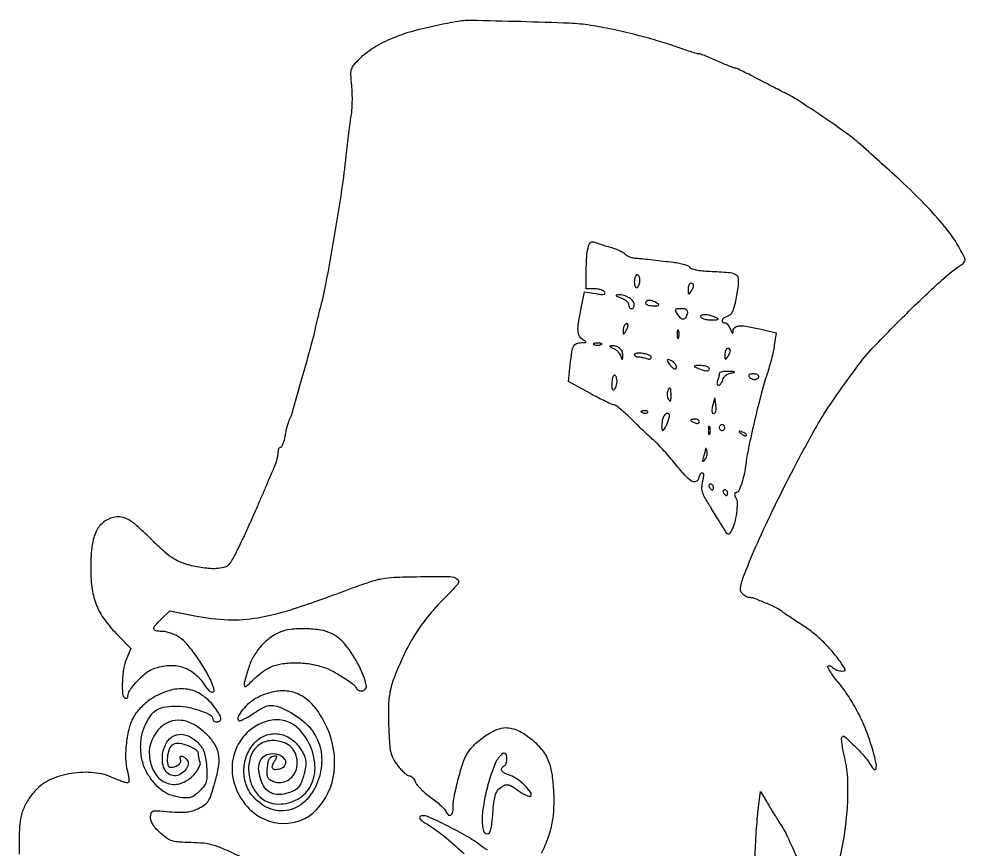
# Model space of a CAD drawing. Extents: x 0 to 820, y 0 to 850.
# Drawn here: x 61.5 to 395.9, y 547.1 to 840.4 of the extents above; entities that cross this region are included whole.
import ezdxf

# ---------------------------------------------------------------- set-up
doc = ezdxf.new("R2010")
doc.units = 0

msp = doc.modelspace()

# ---------------------------------------------------------------- linework, layer by layer
for points in [[(350.917749, 540.655449, 0.032767), (353.659465, 554.808215, 0.032814), (354.523458, 569.133897, 0.058985), (353.078397, 580.803977, -0.014205), (352.628924, 582.885949, -0.02044), (352.359603, 584.751908, -0.016824), (352.255007, 586.26922, -0.208072), (352.462272, 586.795606, -0.404526), (353.422185, 586.811536, -0.008427), (357.179835, 583.174673, -0.017041), (360.71716, 579.383693, -0.052004), (362.738836, 576.50833, 0.099531), (363.838698, 575.221706, 0.579617), (364.486809, 575.484716, 0.085992), (364.403064, 577.755275, 0.017872), (363.4346, 581.642515, 0.021508), (361.177306, 588.388156, 0.024392), (358.429257, 594.630429, 0.025552), (355.223057, 600.301385, 0.029537), (351.593175, 605.33551, -0.010478), (349.813166, 607.615731, -0.01703), (348.410222, 609.63245, -0.011063), (347.376735, 611.311989, -0.3411), (347.43551, 611.768844, -0.189468), (347.753512, 611.907398, -0.088732), (348.205327, 611.843452, -0.068548), (348.719735, 611.592117, -0.048547), (349.216667, 611.183333, 0.064853), (349.805808, 610.72998, 0.039122), (350.601149, 610.347604, 0.038579), (351.466087, 610.086834, 0.053978), (352.268094, 610, 0.05085), (353.276102, 610.10278, 0.385986), (353.534508, 610.45657, 0.122376), (353.283778, 611.144643, 0.006449), (351.940289, 613.083856, 0.021475), (348.816934, 617.093992, 0.025531), (345.526848, 620.585436, 0.026044), (341.958034, 623.665086, 0.02415), (338, 626.440802, -0.003447), (335.803121, 627.849529, -0.004103), (333.750698, 629.209795, -0.003564), (332.03824, 630.382933, -0.026405), (331.257694, 630.989414, 0.06647), (329.376969, 632.223247, 0.010951), (325.413139, 634.02182, 0.009567), (321.362911, 635.662738, 0.091705), (319.539539, 636, -0.088741), (318.956413, 636.104316, -0.043241), (318.270174, 636.427772, -0.041072), (317.594422, 636.89905, -0.046781), (317.036313, 637.456245, -0.142617), (316.571652, 638.527094, -0.075923), (316.608759, 639.983281, -0.040671), (317.179718, 642.144095, -0.009173), (318.512279, 645.706245, -0.012576), (323.218854, 656.792931, -0.007713), (329.292298, 669.625589, -0.007178), (336.355434, 683.467737, -0.006394), (344.083959, 697.649481, -0.016895), (345.956388, 700.734262, -0.005531), (348.917346, 705.1528, -0.004797), (352.724475, 710.587864, -0.002842), (357.363639, 717, -0.032241), (363.852236, 724.759009, -0.008355), (375.286444, 736.37214, -0.008115), (387.048678, 747.556569, -0.036388), (394.485433, 753.463515, 0.04896), (395.614352, 754.407366, 0.215739), (395.905891, 755.201996, 0.101336), (395.593895, 756.306473, 0.007099), (394.06707, 759.158737, 0.04207), (389.437463, 766.076535, 0.02238), (382.649144, 773.837914, 0.01577), (372.804423, 783.497114, 0.005592), (358.139492, 796.704872, 0.026391), (353.918271, 800.043748, 0.004747), (345.682883, 805.762296, 0.004527), (337.343669, 811.326578, 0.029999), (333, 813.809957, -0.004025), (331.585817, 814.523764, -0.000771), (329.03125, 815.844072, -0.000821), (326.05471, 817.394504, -0.000756), (323, 818.997928, 0.003922), (320.067143, 820.513785, 0.005764), (317.46399, 821.795962, 0.002899), (315.243124, 822.842433, 0.101178), (314.685923, 822.974589, -0.083638), (314.149679, 823.082226, -0.004347), (312.505473, 823.72691, -0.006787), (310.559276, 824.540453, -0.004871), (308.406288, 825.5, 0.007188), (306.22403, 826.460495, 0.009216), (304.187755, 827.278098, 0.007413), (302.467568, 827.903205, 0.074878), (301.720365, 828.04246, -0.062934), (300.933133, 828.169891, -0.004467), (298.802232, 828.817671, -0.006243), (296.270123, 829.647066, -0.004668), (293.5, 830.621851, 0.016463), (287.10944, 832.702599, 0.009288), (279.237497, 834.824323, 0.00915), (271.013268, 836.718762, 0.012313), (263.5, 838.112932, 0.029845), (256.137038, 838.84556, 0.00316), (238.889296, 839.418084, 0.002319), (221.230136, 839.810601, 0.049033), (216, 839.389174, 0.014065), (203.603832, 836.792099, 0.032843), (194.553429, 833.989414, 0.043061), (187.632203, 830.628654, 0.054533), (181.962717, 826.344876, 0.021522), (179.808231, 824.130695, 0.107961), (178.963492, 822.63321, 0.08726), (178.730947, 820.77415, 0.011421), (179.020662, 816.783894, -0.016513), (179.190004, 814.069054, -0.012172), (179.204852, 811.056607, -0.01233), (179.079096, 808.20501, -0.026748), (178.811841, 806.029129, 0.009841), (178.439258, 803.660429, 0.002952), (177.964321, 800.039807, 0.002958), (177.479239, 795.969302, 0.003203), (177.055755, 792, -0.012621), (175.542967, 779.972595, -0.004635), (172.821051, 763.066406, -0.004171), (169.87005, 746.591713, -0.021124), (167.762114, 737.5, 0.003508), (167.313953, 735.835783, 0.00337), (166.883019, 734.143127, 0.003336), (166.523098, 732.645685, 0.012184), (166.324416, 731.689369, -0.022018), (165.267537, 727.061178, -0.001588), (161.7411, 714.403619, -0.000757), (157.950992, 701.042401, -0.056391), (157.094231, 698.961545, 0.047575), (156.721485, 698.099611, 0.012102), (156.287055, 696.63787, 0.012227), (155.870347, 694.93675, 0.012103), (155.53574, 693.211545, -0.01978), (155.196955, 691.597727, -0.03038), (154.765288, 690.237141, -0.030632), (154.307652, 689.237197, -0.276851), (153.912102, 689, 0.202895), (153.563527, 688.852479, 0.084127), (153.26793, 688.422466, 0.064272), (153.067021, 687.78653, 0.044438), (153, 687.033927, -0.048892), (152.904038, 686.054908, -0.017262), (152.582382, 684.680734, -0.016945), (152.122553, 683.185444, -0.019086), (151.578322, 681.783927, 0.00072), (150.782881, 679.939256, 0.000147), (149.381595, 676.674029, 0.000155), (147.755184, 672.877896, 0.000145), (146.096501, 669, -0.003676), (144.302922, 664.887294, -0.00275), (142.268482, 660.38125, -0.00278), (140.30538, 656.158374, -0.006346), (138.766425, 653, -0.00924), (136.610893, 648.905476, -0.083791), (135.360367, 647.327841, -0.131476), (133.874837, 646.569683, -0.034617), (131.208607, 646.190565, -0.035103), (129.165569, 646.18676, -0.016242), (126.521894, 646.454135, -0.015997), (123.750389, 646.916389, -0.021416), (121.275128, 647.522348, -0.032914), (118.045453, 648.696566, -0.04636), (115.368571, 650.183975, -0.035279), (112.526634, 652.437145, -0.01113), (108.607929, 656.185174, 0.011713), (103.587226, 660.975995, 0.051532), (100.297013, 663.403142, 0.091111), (97.605046, 664.388478, 0.102851), (94.857322, 664.290013, 0.115808), (91.130826, 662.390561, 0.115246), (88.630948, 659.028314, 0.076859), (87.244884, 653.742288, 0.02695), (86.858173, 645.878353, 0.034655), (87.382877, 638.804018, 0.061907), (88.919375, 633.186182, 0.06149), (91.792973, 628.090308, 0.033728), (96.436196, 622.619042), (100.996339, 617.927), (99.498169, 614.341376, 0.059175), (98.492329, 610.811157, 0.030855), (98.045525, 606.250901, 0.024846), (98.103875, 601.993931, 0.243084), (99, 600.5, 0.098909), (99.381313, 600.358039, 0.176069), (99.70625, 600.42031, 0.16938), (99.923826, 600.68004, 0.090682), (100, 601.096592, -0.153097), (100.649721, 603.168782, -0.031893), (103.049633, 606.189086, -0.034238), (105.96732, 609.002165, -0.075874), (108.599703, 610.606105, -0.072784), (113.784701, 611.932635, -0.09102), (118.728798, 611.554247, -0.095132), (123.051942, 609.478612, -0.087442), (126.449204, 605.897393, 0.03052), (128.439844, 603.254921, 0.209621), (129.870601, 602.562213, 0.488286), (130.48716, 603.294272, 0.050872), (129.691987, 605.775302, 0.030181), (127.327615, 610.405132, 0.021194), (124.144919, 615.317635, 0.020539), (120.845157, 619.583987, 0.072762), (118.264024, 621.875929, 0.036277), (116.804301, 622.689247, 0.027058), (115.093247, 623.376054, 0.02761), (113.400935, 623.84879, 0.054352), (112.014024, 624, -0.041336), (109.774467, 624.185464, -0.361318), (109.169579, 624.886219, -0.192403), (109.615844, 626.066455, -0.01629), (111.93127, 628.434153), (114.86254, 631.242488), (123.664718, 629.495849, 0.03947), (135.337013, 628.124051, 0.052607), (145.98206, 628.838612, 0.036987), (158.786103, 632.054637, 0.010023), (178.5, 639.029662, -0.008452), (185.453676, 641.514563, -0.036285), (189.708686, 642.61813, -0.03473), (194.163199, 643.118213, -0.007307), (202, 643.335755, -0.004687), (213.784547, 643.380117, -0.160744), (216.390895, 642.503738, -0.434374), (216.581851, 640.744094, -0.020036), (212.0003, 635.841283, 0.021396), (207.289594, 630.772707, 0.024224), (203.232005, 625.518526, 0.024372), (199.722496, 619.926028, 0.022194), (196.653712, 613.844211, 0.015578), (193.982914, 607.379413, 0.042542), (192.637974, 602.62333, 0.042019), (192.108656, 597.675121, 0.014896), (192.16005, 590.548412, 0.006588), (192.466102, 584.454004, 0.040071), (192.917164, 581.331252, 0.067119), (193.76276, 579.068188, 0.040016), (195.320743, 576.64613, 0.022148), (196.486795, 575.250148, 0.027827), (197.690733, 574.071051, 0.028039), (198.779011, 573.220711, 0.15298), (199.483504, 573, -0.130041), (200.060621, 572.847321, -0.068836), (200.651857, 572.393445, -0.061122), (201.167124, 571.724758, -0.056838), (201.520588, 570.935133, 0.096565), (202.075346, 569.919329, 0.022025), (203.397554, 568.460879, 0.021994), (205.099053, 566.88739, 0.019843), (206.989962, 565.411743, -0.013444), (208.874675, 563.979352, -0.016371), (210.556305, 562.535407, -0.014998), (211.880248, 561.245876, -0.100881), (212.370602, 560.47661, 0.099811), (213.147991, 559.251326, 0.325256), (214.040076, 559.091264, 0.218553), (214.767195, 559.973939, 0.065011), (214.997385, 561.75, -0.049742), (215.420238, 566.031155, -0.016531), (216.864853, 572.175661, -0.015484), (218.669737, 578.116731, -0.070356), (220.291868, 581.338922, -0.055265), (223.031487, 584.479707, -0.040788), (226.674452, 587.316176, -0.041889), (230.446549, 589.358823, -0.103511), (233.510492, 590, -0.113054), (237.816714, 589.013722, -0.057823), (242.521478, 586.025778, -0.056532), (246.568299, 581.906399, -0.086357), (248.925886, 577.5, -0.046803), (249.925552, 573.14146, -0.021698), (250.439629, 567.349964, -0.021627), (250.451004, 561.350678, -0.034959), (249.884518, 556.279336, -0.041896), (248.528204, 551.279073, -0.024663), (246.126816, 545.566382, -0.024188)], [(139.533742, 544.547458, 0.008307), (133.696829, 547.20145, 0.033844), (130.026872, 548.509871, 0.04382), (126.697222, 549.140659, 0.021106), (122.357627, 549.390183, -0.011581), (118.072019, 549.554793, -0.058379), (115.717635, 549.978786, -0.077716), (113.848241, 550.881626, -0.029935), (111.573885, 552.664666, -0.027738), (110.0368, 554.185869, -0.04364), (108.916615, 555.665825, -0.052385), (108.228607, 557.068533, -0.08806), (108, 558.356483, -0.071398), (108.212724, 559.838593, -0.256814), (108.866424, 560.489066, -0.086268), (110.310378, 560.645696, -0.004896), (114.801388, 560.313432, 0.013527), (118.276256, 560.116586, 0.033743), (120.8169, 560.212988, 0.04439), (122.861485, 560.61492, 0.048643), (124.737976, 561.364502, 0.033066), (127.16261, 562.828987, 0.102433), (128.469185, 564.211467, 0.061809), (129.451909, 566.356714, 0.006891), (131.004861, 571.516999, 0.035835), (132.116737, 576.814053, 0.083385), (131.990921, 580.855329, 0.094886), (130.585182, 584.307395, 0.056939), (127.759777, 587.733023, 0.061084), (123.290394, 591.098013, 0.101667), (118.834074, 592.578246, 0.12144), (114.716497, 592.066552, 0.113671), (111.192194, 589.698127, 0.052778), (109.155418, 587.003602, 0.069203), (107.945039, 584.169429, 0.069155), (107.553449, 581.110991, 0.052615), (107.944509, 577.751458, 0.112634), (110.236015, 572.950653, 0.153073), (114.180756, 570.267232, 0.158194), (118.849986, 570.361686, 0.121955), (123.145861, 573.156144, 0.029578), (124.234359, 574.469049, 0.037607), (125.067382, 575.803954, 0.04125), (125.565461, 576.981138, 0.172744), (125.547071, 577.737932, -0.025179), (125.337466, 578.378879, -0.016986), (125.160702, 579.127922, -0.017136), (125.038954, 579.865864, -0.032321), (125, 580.467846, 0.247089), (124.16204, 582.059985, 0.056766), (121.390749, 583.532608, 0.056029), (118.222268, 584.385977, 0.162032), (116.011621, 584.006219, 0.180222), (114.626825, 582.436164, 0.06789), (113.946531, 579.538481, 0.079885), (114.116142, 576.908742, 0.353513), (115.25, 576.015313, 0.08454), (116.718851, 576.284007, 0.091215), (117.973016, 577.021428, 0.121282), (118.650705, 577.978864, 0.236291), (118.569098, 578.888197, -0.181669), (118.421324, 579.639719, -0.392412), (118.849565, 579.970462, -0.131499), (119.852236, 579.602462, -0.066301), (120.849078, 578.68185, -0.223247), (121.270958, 577.05299, -0.119581), (120.397946, 575.118313, -0.101051), (118.570376, 573.555524, -0.127189), (116.421857, 573, -0.154985), (114.387794, 573.646016, -0.126488), (112.902278, 575.395044, -0.097585), (112.197214, 578.06786, -0.062282), (112.39391, 581.286186, -0.108676), (114.109059, 585.320967, -0.172346), (117.152736, 587.452823, -0.165876), (120.952154, 587.228062, -0.099717), (124.752425, 584.70212, -0.047261), (126.068099, 583.111083, -0.062744), (126.91974, 581.439357, -0.049789), (127.451387, 579.325097, -0.018664), (127.785872, 576.283535, -0.013942), (127.939059, 572.829873, -0.072461), (127.695733, 570.942635, -0.09514), (126.951831, 569.450936, -0.033284), (125.366551, 567.639279, -0.029012), (123.702277, 566.157696, -0.083202), (122.351004, 565.413586, -0.085763), (120.855038, 565.162594, -0.032125), (118.725567, 565.309984, -0.050628), (115.27761, 566.133693, -0.066133), (112.386605, 567.594034, -0.061005), (109.81019, 569.861385, -0.035679), (107.299117, 573.124191, -0.072442), (105.391761, 577.175947, -0.059084), (104.54542, 581.899015, -0.058562), (104.824709, 586.73315, -0.068179), (106.231546, 591.11224, -0.038664), (108.094483, 594.333833, -0.100002), (110.012917, 596.193632, -0.097708), (112.531207, 597.187054, -0.035849), (116.350906, 597.606128, -0.052962), (120.560308, 597.318534, -0.036947), (125.178496, 596.14963, -0.032974), (129.056354, 594.566088, -0.286792), (130, 593.05623, 0.140692), (130.115625, 592.653449, 0.099877), (130.440625, 592.310268, 0.085009), (130.926676, 592.079125, 0.06868), (131.5, 592, 0.198617), (132.568806, 592.442002, 0.264624), (132.842718, 593.435011, 0.087653), (132.035034, 595.228686, 0.017975), (129.969393, 598.038645, 0.090553), (125.545984, 601.920859, 0.110464), (120.329355, 603.647745, 0.100796), (114.500955, 603.055477, 0.064929), (108.31327, 600.203724, 0.033822), (106.558931, 598.926877, 0.023319), (104.749067, 597.262982, 0.023585), (103.151479, 595.490693, 0.043629), (102.059052, 593.89128, 0.0655), (100.453462, 589.885601, 0.033246), (99.458531, 584.537714, 0.033232), (99.180167, 579.087683, 0.063593), (99.801039, 574.757858, -0.01938), (100.145271, 573.292191, -0.028782), (100.321886, 571.985803, -0.028086), (100.343198, 570.955035, -0.250484), (100.122967, 570.575998, -0.201564), (99.634042, 570.499213, -0.015152), (98.311611, 570.868515, -0.019042), (96.714497, 571.434736, -0.013245), (94.955744, 572.189276, 0.084), (87.996162, 574.071666, 0.063348), (80.063275, 573.833778, 0.065066), (72.683048, 571.659894, 0.103961), (67.366973, 567.835883, 0.042488), (64.498967, 564.102971, 0.063292), (62.732799, 560.387825, 0.054988), (61.803504, 555.973544, 0.024157), (61.508644, 550, 0.011841), (61.615336, 545.293412, 0.034343)], [(321.648322, 544, -0.004866), (321.837091, 548.496244, -0.003919), (322.124885, 553.325, -0.003962), (322.461019, 557.780998, -0.010134), (322.79532, 561), (323.603816, 567.5), (325.551908, 564.150627, 0.004609), (326.498061, 562.557859, 0.002119), (327.758478, 560.499641, 0.002099), (329.102869, 558.345312, 0.002904), (330.328016, 556.425115, -0.031791), (333.152953, 551.376744, -0.01202), (336.470149, 543.9995, -0.008814)], [(227.116783, 546.699507, -0.012214), (225.948606, 547.469119, -0.008822), (224.683278, 548.381299, 0.03021), (219.686603, 551.668266, 0.014641), (212.943376, 555.283922, 0.009239), (206.264284, 558.464462, 0.144643), (203.786283, 558.810256, 0.19905), (203.167567, 558.438027, 0.351155), (203.189603, 557.875919, 0.063479), (204.284039, 556.897633, 0.007282), (207.039326, 555.060518, -0.030061), (212.470466, 551.070494, -0.014707), (218.913118, 545.384133, -0.0147)]]:
    msp.add_lwpolyline(points, format="xyb")
for points in [[(270.145913, 759.857401, -0.017), (271.909719, 759.270883, -0.017594), (273.609157, 758.571907, -0.017594), (275.033366, 757.865262, -0.06913), (275.821429, 757.286074, 0.051183), (276.450265, 756.788323, 0.035541), (277.247768, 756.356536, 0.035921), (278.082378, 756.048688, 0.059694), (278.821429, 755.927666, -0.011392), (280.272081, 755.832004, -0.004656), (282.238054, 755.638832, -0.002082), (285.513103, 755.272411, -0.000244), (292.820238, 754.420437, -0.018969), (294.890184, 754.098079, -0.026484), (296.707228, 753.643042, -0.025208), (298.114365, 753.131405, -0.20402), (298.58157, 752.64875, 0.232922), (299.10327, 752.16614, 0.023337), (300.799683, 751.747136, 0.024418), (303.048121, 751.415004, 0.014338), (305.761332, 751.227074, -0.008548), (312.240695, 750.853608, -0.100179), (314.663782, 750.171605, -0.241814), (315.650812, 748.795514, -0.073695), (315.652346, 746.152235, -0.007886), (314.766272, 740.74128, -0.039067), (313.98512, 737.759064, -0.078386), (313.081011, 736.067005, -0.168528), (311.867682, 735.255147, 0.080999), (310.682971, 734.729745, 0.160594), (310.049179, 733.935095, 0.319375), (310.223105, 733.290338, 0.173985), (311.032224, 733, -0.164775), (311.491714, 732.844349, -0.051767), (312.026897, 732.339062, -0.045335), (312.546666, 731.611115, -0.036836), (312.968838, 730.75, 0.008116), (313.447035, 729.613951, 0.171469), (313.694359, 729.350736, 0.520336), (313.869968, 729.442761, 0.023088), (313.936614, 730.25, -0.236235), (314.574579, 731.41732, -0.13978), (316.110466, 731.94152, -0.057752), (318.941821, 731.759404, -0.012206), (323.797488, 730.754767), (329.153537, 729.509533), (328.483193, 725.004767, -0.016783), (328.095137, 722.887704, -0.00813), (327.464485, 720.20765, -0.008053), (326.716473, 717.434607, -0.01148), (325.956585, 715, 0.016989), (323.984536, 708.428107, 0.00615), (321.618679, 698.975573, 0.005956), (319.509599, 689.589794, 0.021062), (318.482986, 683.5, -0.020025), (317.806866, 679.437967, -0.03218), (316.872966, 676.054598, -0.034233), (315.831663, 673.606026, -0.282218), (314.843496, 673, 0.236865), (314.558679, 672.857054, 0.165898), (314.446597, 672.509171, 0.084822), (314.552155, 671.949313, 0.033963), (314.873697, 671.235998, -0.12691), (315.358191, 669.246939, -0.03016), (315.104525, 665.818093, -0.03191), (314.389514, 662.253211, -0.062196), (313.299343, 659.570412, -0.024057), (312.618349, 658.480119, -0.301174), (312.188215, 658.308658, -0.195751), (311.728089, 658.618316, -0.011011), (310.781415, 660.095911, 0.001137), (310.001148, 661.368414, 0.000314), (308.769173, 663.364561, 0.000317), (307.37093, 665.623724, 0.000332), (305.990733, 667.847275, -0.009931), (303.8569, 671.436971, -0.064341), (303.062288, 673.381405, -0.09164), (302.925479, 675.162182, -0.030571), (303.362283, 677.75, 0.056874), (303.551467, 679.391943, 0.381248), (303.049619, 679.955677, 0.314741), (302.302968, 679.552698, 0.052612), (301.695203, 677.942457, -0.254452), (300.725857, 676.910465, -0.231124), (299.266417, 677.110047, -0.063818), (296.894542, 679.18047, -0.010834), (293, 683.766642, 0.007705), (291.093749, 686.0401, 0.007337), (289.0875, 688.291638, 0.007304), (287.256733, 690.228936, 0.02572), (286, 691.39414, -0.012058), (284.696596, 692.538028, -0.003253), (282.686144, 694.414447, -0.003291), (280.430661, 696.575483, -0.003405), (278.229427, 698.741827, 0.009765), (276.129805, 700.756249, 0.013906), (274.182104, 702.455412, 0.00983), (272.513152, 703.777325, 0.164003), (271.852535, 704, -0.107376), (271.128037, 704.157403, -0.005129), (268.867817, 705.216293, -0.008204), (266.1994, 706.554308, -0.005798), (263.245345, 708.140573), (255.744473, 712.281146), (256.365796, 718.225643, -0.009264), (256.932551, 722.822629, -0.081839), (257.543749, 724.767349, -0.185037), (258.559654, 725.689454, -0.089544), (260.309017, 726.030409, 0.006894), (261.634736, 726.067096, 0.290703), (261.857658, 726.221994, 0.366721), (261.784963, 726.452687, 0.008783), (260.75, 727.080099, -0.144028), (259.582402, 728.315237, -0.105716), (259.094116, 730.146631, -0.052701), (259.256156, 733.068724, -0.010745), (260.196042, 738.170274), (261.392085, 743.960938), (265.349184, 743.328173, 0.012593), (267.211371, 743.078311, 0.066838), (268.236876, 743.104242, 0.244034), (268.616999, 743.385767, 0.257524), (268.594124, 743.847703, 0.134452), (268.118164, 744.291037, 0.044297), (267.227249, 744.661513, 0.040382), (266.11896, 744.914974, 0.036043), (264.940983, 745), (262, 745), (262.013655, 751.25, -0.013635), (262.161827, 756.279448, -0.04526), (262.646663, 759.549812, -0.094241), (263.43835, 761.296446, -0.343562), (264.527334, 761.627884, 0.013078), (265.268415, 761.365526, 0.002209), (266.699394, 760.907647, 0.002414), (268.386211, 760.385049, 0.002144)], [(279, 747.440983, 0.035659), (279.068671, 746.479336, 0.083483), (279.287316, 745.794783, 0.1651), (279.615199, 745.478234, 0.253782), (280, 745.5, 0.111412), (280.383556, 745.876024, 0.050262), (280.70625, 746.50665, 0.046318), (280.925923, 747.270704, 0.046881), (281, 748.059017, 0.049547), (280.926216, 748.801778, 0.069539), (280.70625, 749.429836, 0.089706), (280.381787, 749.852535, 0.186414), (280, 750, 0.230178), (279.616918, 749.813779, 0.073461), (279.29375, 749.248289, 0.055981), (279.073066, 748.420991, 0.037227)], [(298.015313, 744.75, 0.011293), (298.050422, 743.555791, 0.220444), (298.218347, 743.237851, 0.409657), (298.479509, 743.271114, 0.023197), (299, 744, 0.031558), (299.729028, 745.301377, 0.112355), (299.939692, 746.227035, 0.234725), (299.667076, 746.775753, 0.163584), (299, 747, 0.210568), (298.618823, 746.832025, 0.082215), (298.298248, 746.339062, 0.062416), (298.082804, 745.611405, 0.042523)], [(274.25, 741.837719, -0.042446), (275.302233, 741.348736, -0.050546), (276.192187, 740.712226, -0.058256), (276.804267, 740.031768, -0.155271), (277, 739.416667, 0.068857), (277.074923, 738.8752, 0.085122), (277.29375, 738.416146, 0.099913), (277.618662, 738.109202, 0.140362), (278, 738, 0.14491), (278.381345, 738.112892, 0.099365), (278.70625, 738.43029, 0.083557), (278.925212, 738.904866, 0.066486), (279, 739.464816, 0.18216), (278.531977, 740.706838, 0.076084), (277.139648, 741.875265, 0.068047), (275.25298, 742.696218, 0.079665), (273.315741, 742.921053, 0.056508), (272.692056, 742.822738, 0.550594), (272.628449, 742.613378, 0.11655), (273.053361, 742.305452, 0.011217)], [(283, 740, 0.242407), (283.19699, 739.617555, 0.069028), (283.807813, 739.298248, 0.052836), (284.696678, 739.082357, 0.03458), (285.75, 739.015313, 0.011096), (287.150937, 739.054211, 0.155556), (287.616929, 739.228862, 0.461139), (287.628119, 739.512621, 0.043106), (287, 740, 0.05437), (285.582896, 740.711128, 0.089354), (284.2663, 740.948307, 0.147327), (283.363212, 740.676305, 0.251537)], [(294.233702, 735.997392, 0.073304), (295.305627, 734.73656, 0.206107), (296.384006, 734.387156, 0.234762), (297.277811, 734.940527, 0.091177), (297.823324, 736.332866, 0.099955), (297.817419, 737.101141, 0.184031), (297.484251, 737.619877, 0.123867), (296.767788, 737.913886, 0.035748), (295.56485, 738, 0.017511), (294.065204, 737.947462, 0.232592), (293.600829, 737.677187, 0.269784), (293.57083, 737.174638, 0.022716)], [(302.5, 735, 0.156831), (302.947323, 734.61854, 0.038911), (303.873838, 734.314396, 0.035978), (305.042126, 734.116884, 0.029403), (306.309017, 734.070285, 0.005245), (308.120534, 734.129204, 0.156206), (308.545393, 734.285692, 0.547298), (308.523682, 734.517091, 0.017465), (307.5, 735, 0.040316), (305.496822, 735.675567, 0.061247), (303.675382, 735.899522, 0.134003), (302.653312, 735.620592, 0.4203)], [(275.666667, 732.333333, 0.090291), (275.412681, 731.966277, 0.037424), (275.204766, 731.397396, 0.03547), (275.067974, 730.738421, 0.038261), (275.030409, 730.083333, 0.022266), (275.081567, 729.281648, 0.446695), (275.258773, 729.154512, 0.200091), (275.526993, 729.343107, 0.009073), (276.122073, 730.325003, 0.045735), (276.700437, 731.568642, 0.142678), (276.755664, 732.481056, 0.424), (276.351748, 732.72635, 0.133055)], [(294.157895, 729, 0.017491), (294.189089, 728.10856, 0.078554), (294.306058, 727.601562, 0.447206), (294.474999, 727.540618, 0.174857), (294.662281, 727.75, 0.057986), (294.818615, 728.320008, 0.037979), (294.87034, 729, 0.037979), (294.818615, 729.679992, 0.057986), (294.662281, 730.25, 0.174857), (294.474999, 730.459382, 0.447206), (294.306058, 730.398438, 0.078554), (294.189089, 729.89144, 0.017491)], [(264.75, 725.337719, 0.057986), (265.320008, 725.181385, 0.037979), (266, 725.12966, 0.037979), (266.679992, 725.181385, 0.057986), (267.25, 725.337719, 0.174857), (267.459382, 725.525001, 0.447206), (267.398438, 725.693942, 0.078554), (266.89144, 725.810911, 0.017491), (266, 725.842105, 0.017491), (265.10856, 725.810911, 0.078554), (264.601562, 725.693942, 0.447206), (264.540618, 725.525001, 0.174857)], [(271.425391, 724.105105, -0.061864), (272.217855, 723.675295, -0.041239), (273.00678, 723.00678, -0.041239), (273.675295, 722.217855, -0.061864), (274.105105, 721.425391, 0.00372), (274.602837, 720.18226, 0.376557), (274.757691, 720.105104, 0.327694), (274.87474, 720.250015, 0.00333), (274.929715, 721.643011, 0.118625), (274.646342, 723.017197, 0.11914), (273.76905, 724.109487, 0.104745), (272.384383, 724.775348, 0.07504), (270.668213, 724.929715, 0.161867), (270.419573, 724.830104, 0.426215), (270.408746, 724.658493, 0.093163), (270.752072, 724.401689, 0.020759)], [(311.015313, 721.75, 0.011293), (311.050422, 720.555791, 0.220444), (311.218347, 720.237851, 0.409657), (311.479509, 720.271114, 0.023197), (312, 721, 0.031558), (312.729028, 722.301377, 0.112355), (312.939692, 723.227035, 0.234725), (312.667076, 723.775753, 0.163584), (312, 724, 0.210568), (311.618823, 723.832025, 0.082215), (311.298248, 723.339062, 0.062416), (311.082804, 722.611405, 0.042523)], [(279, 721.826807, 0.167565), (279.108762, 721.511382, 0.095006), (279.4166, 721.242875, 0.075798), (279.875736, 721.061344, 0.056361), (280.418213, 721, -0.032815), (281.074909, 720.956854, -0.017107), (281.884475, 720.821697, -0.016939), (282.709117, 720.625558, -0.024761), (283.418213, 720.393011, 0.05424), (284.023983, 720.233138, 0.097635), (284.53535, 720.256163, 0.145673), (284.870669, 720.452164, 0.190383), (285, 720.779512, 0.231982), (284.797767, 721.191934, 0.05334), (284.11875, 721.610504, 0.044477), (283.148968, 721.97215, 0.030589), (282, 722.213308, 0.025568), (280.850015, 722.322426, 0.042928), (279.88125, 722.2814, 0.055623), (279.202007, 722.11571, 0.314934)], [(291.752009, 717.976664, 0.030954), (292.489094, 717.216502, 0.085808), (293.114788, 716.817458, 0.181464), (293.57202, 716.800301, 0.23613), (293.864106, 717.092318, 0.119496), (293.906191, 717.592829, 0.076389), (293.729252, 718.152008, 0.069452), (293.367882, 718.682928, 0.067561), (292.871885, 719.100341, 0.022381), (291.329465, 719.983276, 0.326469), (290.744702, 719.891322, 0.363667), (290.696836, 719.336823, 0.024158)], [(301.5, 717, 0.028612), (303.384101, 716.315133, 0.072989), (304.818523, 716.104617, 0.222118), (305.457265, 716.403095, 0.323112), (305.5, 717, 0.142534), (305.078664, 717.380154, 0.044278), (304.273037, 717.685604, 0.04021), (303.266376, 717.882887, 0.034829), (302.190983, 717.929715, 0.00425), (300.54577, 717.872748, 0.225862), (300.274745, 717.729097, 0.474239), (300.32542, 717.527703, 0.008195)], [(309, 715.081787, -0.04425), (308.959197, 714.621647, -0.015326), (308.821697, 713.96865, -0.015089), (308.625376, 713.254744, -0.016969), (308.393011, 712.581787, 0.054051), (308.232891, 711.976008, 0.097354), (308.255243, 711.46465, 0.145487), (308.450231, 711.129347, 0.191056), (308.77638, 711, 0.162654), (309.192193, 711.138943, 0.066166), (309.622946, 711.562613, 0.055979), (310.002736, 712.182473, 0.045553), (310.267594, 712.915277, -0.095685), (310.634347, 713.681216, -0.061045), (311.31627, 714.399701, -0.058337), (312.19227, 714.964928, -0.067378), (313.134225, 715.279095, 0.008366), (314.31571, 715.523646, 0.661077), (314.34135, 715.66319, 0.13318), (313.988762, 715.779824, 0.003196), (312.25, 715.863818, 0.026697), (311.004548, 715.84949, 0.042839), (309.954687, 715.690272, 0.053436), (309.21654, 715.426745, 0.287857)], [(271.75, 714.428267, 0.108603), (271.460535, 713.967963, 0.030309), (271.220312, 713.14622, 0.029066), (271.055223, 712.159004, 0.026901), (271, 711.133333, 0.020593), (271.048089, 709.966238, 0.141005), (271.25, 709.433898, 0.349376), (271.58931, 709.345133, 0.092521), (272.084665, 709.684665, 0.093921), (272.47643, 710.259641, 0.046785), (272.752402, 711.099976, 0.044184), (272.882429, 712.053716, 0.049405), (272.834665, 712.979599, 0.036902), (272.653415, 713.775017, 0.086434), (272.377995, 714.316881, 0.17949), (272.062147, 714.520629, 0.258215)], [(319.5, 714, 0.08825), (319.842344, 713.617164, 0.053305), (320.359775, 713.29375, 0.051278), (320.961978, 713.074167, 0.061875), (321.559017, 713, 0.067639), (322.109818, 713.074854, 0.08433), (322.576711, 713.29375, 0.09965), (322.888931, 713.61866, 0.142666), (323, 714, 0.195654), (322.844577, 714.381985, 0.086673), (322.395164, 714.70625, 0.066561), (321.729059, 714.926392, 0.0466), (320.940983, 715, 0.047867), (320.195401, 714.928459, 0.104212), (319.66835, 714.70625, 0.181468), (319.441401, 714.378123, 0.202618)], [(290.699509, 708.659316, 0.078095), (290.567767, 708.042838, 0.047824), (290.59824, 707.298472, 0.046657), (290.773839, 706.547614, 0.06042), (291.077207, 705.909316, 0.066116), (291.493035, 705.412012, 0.458049), (291.770255, 705.444512, 0.134771), (291.942671, 705.952663, 0.013404), (291.984687, 707.25, 0.014704), (291.938573, 709.18413, 0.173231), (291.652631, 709.867481, 0.508946), (291.251334, 709.82311, 0.038196)], [(306.769157, 704.04367, 0.033547), (306.428282, 702.418233, 0.105932), (306.50728, 701.314139, 0.333818), (306.946392, 700.984519, 0.198794), (307.580803, 701.24747, 0.145161), (307.783166, 701.620469, 0.032576), (307.887798, 702.343822, 0.031169), (307.902115, 703.227293, 0.025797), (307.810296, 704.164136), (307.458987, 706.5)], [(281.8125, 701.316886, 0.051402), (282.359369, 701.160852, 0.05415), (282.916927, 701.123424, 0.060344), (283.402231, 701.202593, 0.126455), (283.729167, 701.395833, 0.296942), (283.77538, 701.614691, 0.208169), (283.592839, 701.799335, 0.077125), (283.112848, 701.910055, 0.028489), (282.416667, 701.921053, 0.018894), (281.670344, 701.862007, 0.168741), (281.37858, 701.720685, 0.470617), (281.395823, 701.538436, 0.054073)], [(288.786692, 698, 0.02249), (288.670418, 696.849885, 0.037946), (288.689864, 695.88125, 0.046265), (288.821461, 695.191013, 0.334149), (289.075368, 695, 0.23414), (289.418655, 695.170079, 0.029156), (289.897417, 695.88125, 0.029427), (290.396475, 696.850762, 0.020281), (290.850155, 698, 0.01588), (291.332664, 699.539779, 0.092221), (291.407132, 700.383904, 0.226349), (291.141805, 700.825409, 0.147167), (290.56148, 701, 0.192466), (290.018185, 700.782823, 0.069113), (289.489663, 700.11875, 0.055933), (289.053401, 699.148277, 0.04127)], [(299, 698.606989, 0.222225), (299.087111, 698.420671, 0.030693), (299.440625, 698.160341, 0.030395), (299.925442, 697.887494, 0.02136), (300.5, 697.638374, 0.055937), (301.074366, 697.488865, 0.100118), (301.559375, 697.516384, 0.147206), (301.877514, 697.710807, 0.184534), (302, 698.031385, 0.152681), (301.884506, 698.400789, 0.098158), (301.559375, 698.715469, 0.08088), (301.073532, 698.92777, 0.062722), (300.5, 699, 0.024748), (299.925176, 698.971531, 0.039339), (299.440625, 698.884553, 0.046727), (299.096084, 698.758929, 0.289661)], [(305.157895, 695, 0.017491), (305.189089, 694.10856, 0.078554), (305.306058, 693.601562, 0.447206), (305.474999, 693.540618, 0.174857), (305.662281, 693.75, 0.057986), (305.818615, 694.320008, 0.037979), (305.87034, 695, 0.037979), (305.818615, 695.679992, 0.057986), (305.662281, 696.25, 0.174857), (305.474999, 696.459382, 0.447206), (305.306058, 696.398438, 0.078554), (305.189089, 695.89144, 0.017491)], [(309, 696, 0.099038), (309.076342, 695.618362, 0.097945), (309.29375, 695.29375, 0.097945), (309.618362, 695.076342, 0.099038), (310, 695, 0.099038), (310.381638, 695.076342, 0.097945), (310.70625, 695.29375, 0.097945), (310.923658, 695.618362, 0.099038), (311, 696, 0.099038), (310.923658, 696.381638, 0.097945), (310.70625, 696.70625, 0.097945), (310.381638, 696.923658, 0.099038), (310, 697, 0.099038), (309.618362, 696.923658, 0.097945), (309.29375, 696.70625, 0.097945), (309.076342, 696.381638, 0.099038)], [(316.733333, 693.875912, 0.043285), (317.246577, 693.441312, 0.063152), (317.768815, 693.162781, 0.082976), (318.220211, 693.072099, 0.20742), (318.526461, 693.193128, 0.278911), (318.59249, 693.461316, 0.120343), (318.395085, 693.789051, 0.070189), (317.940734, 694.133723, 0.036269), (317.293128, 694.435707, 0.008399), (316.336218, 694.78179, 0.286372), (316.111181, 694.729672, 0.400052), (316.106486, 694.536448, 0.011214)], [(304.116001, 688.331787, -0.027161), (304.027237, 687.757238, -0.01038), (303.843967, 686.96865, -0.010243), (303.609115, 686.118731, -0.012384), (303.352821, 685.331787, 0.011201), (303.04362, 684.389964, 0.257162), (303.10034, 684.122014, 0.403331), (303.316017, 684.102109, 0.01749), (303.946602, 684.64378, 0.086943), (304.386066, 685.218666, 0.057593), (304.682681, 685.99684, 0.056034), (304.800281, 686.848852, 0.069395), (304.709782, 687.64378, 0.017427), (304.517232, 688.296701, 0.097909), (304.338275, 688.611573, 0.513243), (304.203492, 688.599465, 0.108892)], [(305.5, 675, 0.029505), (305.768994, 674.617226, 0.035638), (306.066025, 674.29375, 0.038439), (306.34829, 674.065539, 0.151918), (306.559017, 674, 0.210953), (306.727648, 674.07446, 0.081139), (306.870461, 674.29375, 0.061769), (306.967655, 674.617151, 0.042167), (307, 675, 0.105053), (306.918938, 675.381556, 0.099167), (306.688914, 675.70625, 0.09642), (306.345238, 675.923877, 0.093332), (305.940983, 676, 0.108972), (305.586039, 675.921712, 0.182303), (305.3746, 675.70625, 0.161196), (305.343488, 675.3821, 0.082592)], [(310.5, 673, 0.029505), (310.768994, 672.617226, 0.035638), (311.066025, 672.29375, 0.038439), (311.34829, 672.065539, 0.151918), (311.559017, 672, 0.210953), (311.727648, 672.07446, 0.081139), (311.870461, 672.29375, 0.061769), (311.967655, 672.617151, 0.042167), (312, 673, 0.105053), (311.918938, 673.381556, 0.099167), (311.688914, 673.70625, 0.09642), (311.345238, 673.923877, 0.093332), (310.940983, 674, 0.108972), (310.586039, 673.921712, 0.182303), (310.3746, 673.70625, 0.161196), (310.343488, 673.3821, 0.082592)], [(153.466031, 623.599966, 0.062923), (149.9493, 621.508449, 0.050691), (146.769721, 618.465069, 0.049713), (144.208498, 614.774183, 0.054711), (142.522612, 610.764187, 0.004695), (141.136821, 605.931917, 0.15669), (141.185514, 604.743769, 0.529587), (141.803108, 604.589415, 0.016882), (144.013541, 606.702646, -0.024686), (145.414015, 608.000329, -0.016414), (147.136958, 609.351744, -0.016541), (148.900083, 610.555974, -0.030782), (150.41467, 611.392484, -0.073173), (154.186276, 612.546712, -0.037532), (159.127723, 612.922322, -0.036484), (164.344831, 612.545524, -0.047343), (169, 611.408054, -0.037525), (172.399187, 609.933566, -0.021906), (176.237781, 607.69425, -0.018047), (179.62981, 605.333609, -0.132792), (180.833333, 603.791417, 0.126762), (181.064187, 603.488257, 0.060847), (181.484896, 603.232479, 0.054559), (182.016732, 603.058766, 0.05172), (182.583333, 603, 0.49042), (184.269834, 605.178031, 0.057212), (181.699511, 611.857922, 0.045787), (176.963962, 619.195353, 0.11117), (172, 623.248446, 0.077543), (168.165716, 624.4704, 0.033706), (162.822793, 624.932918, 0.033737), (157.440626, 624.671759, 0.073865)], [(145.907284, 600.672261, 0.049622), (142.978952, 598.732369, 0.04893), (140.47503, 596.245268, 0.055902), (138.93546, 593.891784, 0.323917), (139.156925, 592.509742, 0.297332), (139.606355, 592.415178, 0.018687), (140.90946, 592.978453, 0.022652), (142.501307, 593.828886, 0.01443), (144.275315, 594.953043, -0.020522), (147.607418, 597.008087, -0.084651), (149.830332, 597.801177, -0.105262), (151.93512, 597.725479, -0.041132), (154.702947, 596.783862, -0.07037), (161.979623, 592.316052, -0.102511), (166.6708, 586.459252, -0.108949), (168.477102, 579.501058, -0.087903), (167.409054, 571.833846, -0.106743), (163.203626, 564.597485, -0.151518), (156.827842, 560.853918, -0.162765), (149.798685, 561.506186, -0.126662), (143.731333, 566.285595, -0.096319), (141.531219, 570.731179, -0.086797), (141.046912, 575.848821, -0.085838), (142.330961, 580.876269, -0.091272), (145.213942, 585.060096, -0.120014), (149.137886, 587.447097, -0.124959), (153.658359, 587.7141, -0.11678), (157.992253, 585.767566, -0.095939), (161.364459, 581.960167, -0.039699), (162.493901, 579.646948, -0.083297), (162.90717, 577.695029, -0.067306), (162.700815, 575.45781, -0.019035), (161.784253, 572.073108, -0.033155), (160.984741, 570.004447, -0.084395), (160.074578, 568.683951, -0.085539), (158.787068, 567.748634, -0.03472), (156.773944, 566.925395, -0.07182), (153.396942, 566.326988, -0.121668), (150.60355, 566.922846, -0.124148), (148.446253, 568.737473, -0.076562), (146.931378, 571.707928, -0.05443), (146.240099, 574.95085, -0.100089), (146.503803, 577.626396, -0.129134), (147.692148, 579.544763, -0.12907), (149.670006, 580.632025, -0.127324), (152.801396, 580.608915, -0.154196), (155.268867, 579.038989, -0.274051), (155.602349, 577.013755, -0.226692), (153.98151, 575.494131, -0.05503), (152.204416, 575.138739, -0.249558), (151.264207, 575.538132, -0.257467), (151.088378, 576.526891, -0.057626), (151.849539, 578.130682, 0.012461), (152.549351, 579.316013, 0.206739), (152.594383, 579.761819, 0.348359), (152.302448, 579.958687, 0.027575), (151.311684, 579.826887, 0.120992), (150.467606, 579.441609, 0.106108), (149.849094, 578.692744, 0.071912), (149.432151, 577.496401, 0.027263), (149.18953, 575.739923, 0.023552), (149.114111, 573.625491, 0.113572), (149.395517, 572.463578, 0.142175), (150.121478, 571.678424, 0.044723), (151.574509, 570.971672, 0.224292), (156.404082, 571.348951, 0.195889), (159.553777, 575.36835, 0.17252), (159.201604, 580.873677, 0.194773), (155.455988, 584.582836, 0.110278), (150.713963, 585.426698, 0.141447), (146.532294, 584.019614, 0.138524), (143.684907, 580.568823, 0.10402), (142.666667, 575.727322, 0.075105), (143.429676, 570.676329, 0.098668), (145.645976, 566.585984, 0.109255), (149.054662, 563.941048, 0.111016), (153.24079, 563, 0.12839), (160.045328, 564.77655, 0.148455), (164.671611, 569.592885, 0.134169), (166.117407, 576.589647, 0.097271), (164.08583, 584.322698, 0.078361), (160.595503, 589.346034, 0.119083), (156.140909, 592.201929, 0.123885), (151.007678, 592.64726, 0.08908), (145.555726, 590.732993, 0.12219), (139.556141, 585.047393, 0.121255), (136.888099, 577.200659, 0.115433), (138.115524, 568.701443, 0.103397), (143.000061, 561.235234, 0.19425), (154.957832, 556.155929, 0.209013), (166.620623, 561.006512, 0.163782), (172.880289, 574.306979, 0.135071), (170.474012, 589.878559, 0.042613), (167.318719, 595.559298, 0.069116), (163.640774, 599.6675, 0.082103), (159.50109, 602.141916, 0.094003), (154.977285, 603, 0.033882), (152.721055, 602.846934, 0.028944), (150.381628, 602.38889, 0.028511), (148.072679, 601.653784, 0.030181)], [(230.517463, 578.666997, 0.050046), (229.800815, 577.290547, 0.010301), (228.837131, 574.725798, 0.01074), (227.838907, 571.686508, 0.009923), (226.943788, 568.526284, 0.023319), (225.63178, 562.356816, 0.041628), (225.219051, 557.189316, 0.0562), (225.638669, 553.581543, 0.348885), (227, 552.5, 0.247493), (227.751662, 552.89634, 0.083704), (228.287873, 554.055399, 0.040558), (228.683639, 556.167721, 0.009015), (229, 559.832392, -0.011078), (229.339592, 563.585332, -0.039939), (229.798127, 565.941189, -0.065278), (230.463233, 567.503677, -0.102156), (231.44113, 568.582392, -0.035134), (233.129375, 569.642093, -0.161145), (234.253936, 569.836001, -0.102193), (235.542001, 569.36221, -0.010021), (238.331997, 567.549448, 0.019348), (239.750266, 566.665117, 0.031728), (241.020837, 566.042855, 0.033782), (242.023629, 565.705591, 0.32976), (242.414602, 565.861823, 0.308619), (242.354663, 567.189472, 0.036168), (240.303461, 569.546604, 0.039836), (237.649053, 571.794888, 0.072047), (235.126991, 573.105575, -0.032231), (233.139934, 573.945383, -0.13754), (232.195978, 574.803281, -0.278366), (232.181626, 575.658923, -0.123372), (233, 576.5, 0.180717), (233.726244, 577.436438, 0.074374), (233.975811, 579.048453, 0.085517), (233.734176, 580.495172, 0.318863), (233.023053, 581, 0.153466), (232.547408, 580.850488, 0.035173), (231.884045, 580.31468, 0.033182), (231.174397, 579.560085, 0.027089)]]:
    msp.add_lwpolyline(points, format="xyb", close=True)

doc.saveas('drawing.dxf')
